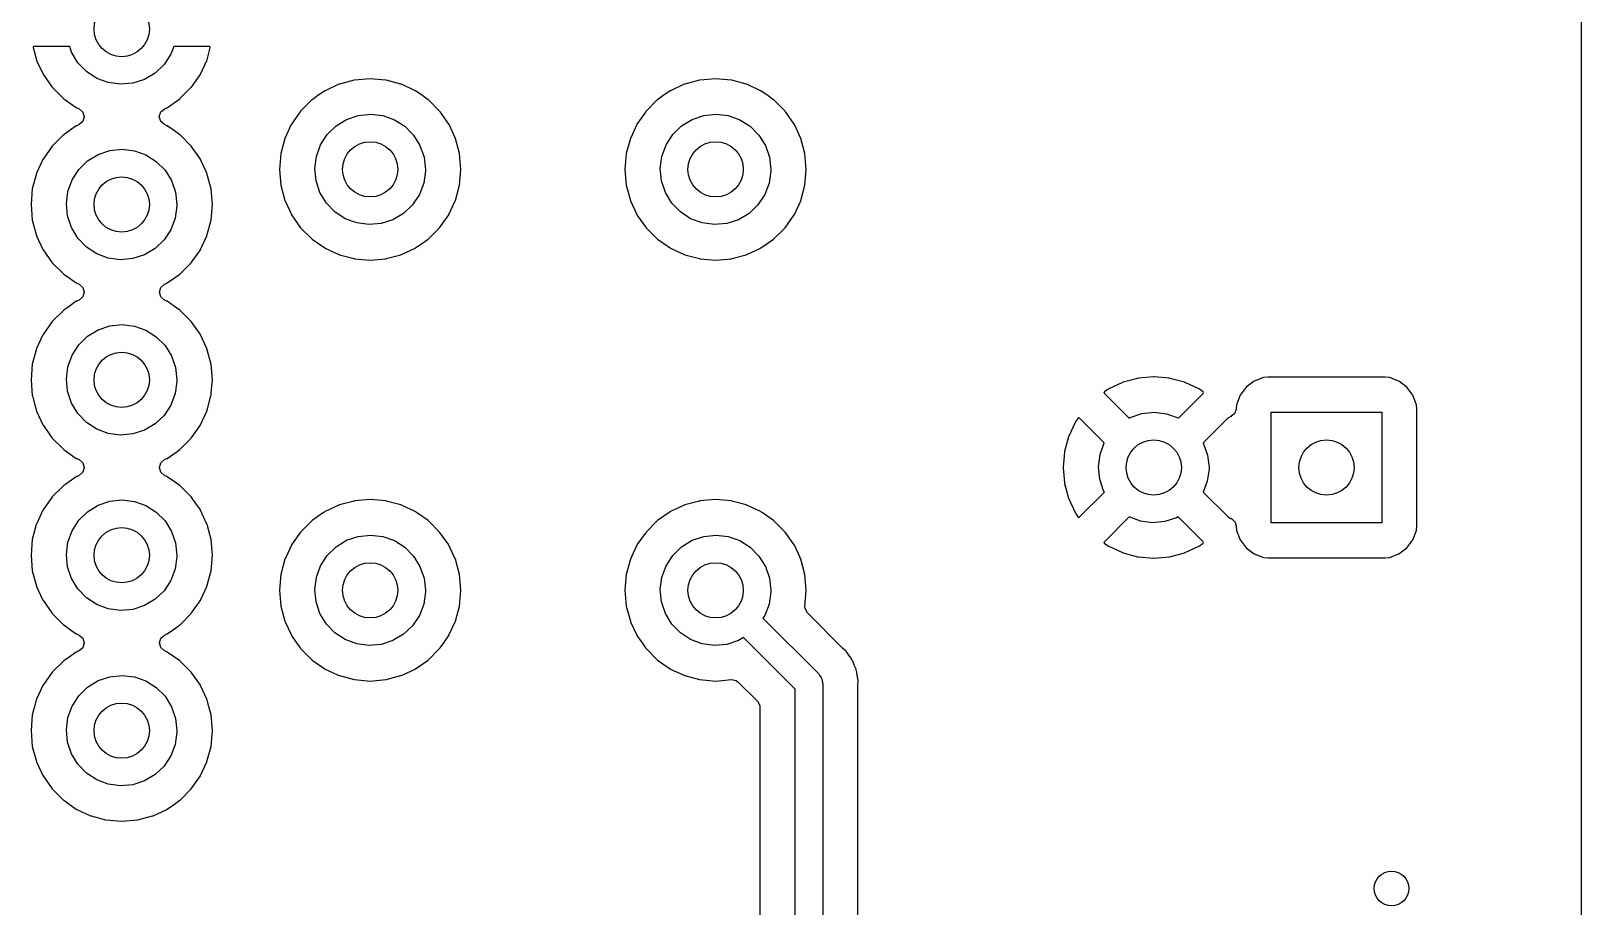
# Model space of a CAD drawing. Extents: x 83 to 134, y -229 to -45.
# Drawn here: x 111.68 to 134.11, y -102.11 to -89.44 of the extents above; entities that cross this region are included whole.
import ezdxf

# ---------------------------------------------------------------- set-up
doc = ezdxf.new("R2010")
doc.units = 0
doc.layers.add('BLACK', color=7, linetype='CONTINUOUS')

msp = doc.modelspace()

# ---------------------------------------------------------------- linework, layer by layer
at = {"layer": 'BLACK', "linetype": 'CONTINUOUS'}
for p, q in [((134.112, -45.0845), (134.112, -229.236)), ((111.709, -89.666), (111.707, -89.6745)), ((111.707, -89.6745), (111.755, -89.8518)), ((111.722, -89.662), (111.709, -89.666)), ((112.237, -89.662), (111.722, -89.662)), ((112.264, -89.7436), (112.237, -89.662)), ((113.744, -89.662), (113.702, -89.7737)), ((114.263, -89.662), (113.744, -89.662)), ((114.225, -89.8518), (114.271, -89.6795)), ((114.271, -89.6654), (114.263, -89.662)), ((114.271, -89.6795), (114.271, -89.6654)), ((111.755, -89.8518), (111.759, -89.8621)), ((111.759, -89.8621), (111.851, -90.0595)), ((112.356, -89.8961), (112.264, -89.7436)), ((112.48, -90.0244), (112.356, -89.8961)), ((113.603, -89.9222), (113.474, -90.0452)), ((113.702, -89.7737), (113.603, -89.9222)), ((114.129, -90.0595), (114.221, -89.8621)), ((114.221, -89.8621), (114.225, -89.8518)), ((111.851, -90.0595), (111.856, -90.069)), ((111.856, -90.069), (111.981, -90.2475)), ((112.629, -90.1221), (112.48, -90.0244)), ((112.796, -90.1842), (112.629, -90.1221)), ((112.973, -90.2078), (112.796, -90.1842)), ((113.32, -90.1365), (113.151, -90.1917)), ((113.474, -90.0452), (113.32, -90.1365)), ((113.999, -90.2475), (114.124, -90.069)), ((114.124, -90.069), (114.129, -90.0595)), ((116.353, -90.1479), (116.142, -90.2043)), ((116.358, -90.1465), (116.353, -90.1479)), ((116.353, -90.1479), (116.353, -90.1479)), ((116.586, -90.1265), (116.358, -90.1465)), ((116.814, -90.1465), (116.586, -90.1265)), ((116.819, -90.1479), (116.814, -90.1465)), ((117.03, -90.2043), (116.819, -90.1479)), ((116.819, -90.1479), (116.819, -90.1479)), ((121.353, -90.1479), (121.142, -90.2043)), ((121.358, -90.1465), (121.353, -90.1479)), ((121.353, -90.1479), (121.353, -90.1479)), ((121.586, -90.1265), (121.358, -90.1465)), ((121.814, -90.1465), (121.586, -90.1265)), ((121.819, -90.1479), (121.814, -90.1465)), ((122.03, -90.2043), (121.819, -90.1479)), ((121.819, -90.1479), (121.819, -90.1479)), ((111.981, -90.2475), (111.988, -90.2559)), ((111.988, -90.2559), (112.142, -90.4099)), ((112.142, -90.4099), (112.151, -90.417)), ((113.151, -90.1917), (112.973, -90.2078)), ((113.829, -90.417), (113.838, -90.4099)), ((113.838, -90.4099), (113.992, -90.2559)), ((113.992, -90.2559), (113.999, -90.2475)), ((115.824, -90.3759), (115.746, -90.4306)), ((115.929, -90.3025), (115.824, -90.3759)), ((115.934, -90.3002), (115.929, -90.3025)), ((116.132, -90.208), (115.934, -90.3002)), ((115.934, -90.3002), (115.934, -90.3002)), ((116.137, -90.2057), (116.132, -90.208)), ((116.132, -90.208), (116.132, -90.208)), ((116.142, -90.2043), (116.137, -90.2057)), ((116.142, -90.2043), (116.142, -90.2043)), ((117.035, -90.2057), (117.03, -90.2043)), ((117.03, -90.2043), (117.03, -90.2043)), ((117.04, -90.208), (117.035, -90.2057)), ((117.238, -90.3002), (117.04, -90.208)), ((117.04, -90.208), (117.04, -90.208)), ((117.243, -90.3025), (117.238, -90.3002)), ((117.238, -90.3002), (117.238, -90.3002)), ((117.348, -90.3759), (117.243, -90.3025)), ((117.426, -90.4306), (117.348, -90.3759)), ((120.824, -90.3759), (120.746, -90.4306)), ((120.929, -90.3025), (120.824, -90.3759)), ((120.934, -90.3002), (120.929, -90.3025)), ((121.132, -90.208), (120.934, -90.3002)), ((120.934, -90.3002), (120.934, -90.3002)), ((121.137, -90.2057), (121.132, -90.208)), ((121.132, -90.208), (121.132, -90.208)), ((121.142, -90.2043), (121.137, -90.2057)), ((121.142, -90.2043), (121.142, -90.2043)), ((122.035, -90.2057), (122.03, -90.2043)), ((122.03, -90.2043), (122.03, -90.2043)), ((122.04, -90.208), (122.035, -90.2057)), ((122.238, -90.3002), (122.04, -90.208)), ((122.04, -90.208), (122.04, -90.208)), ((122.243, -90.3025), (122.238, -90.3002)), ((122.238, -90.3002), (122.238, -90.3002)), ((122.348, -90.3759), (122.243, -90.3025)), ((122.426, -90.4306), (122.348, -90.3759)), ((112.151, -90.417), (112.329, -90.5419)), ((112.329, -90.5419), (112.338, -90.5474)), ((112.338, -90.5474), (112.373, -90.5635)), ((112.373, -90.5635), (112.426, -90.6104)), ((112.426, -90.6104), (112.446, -90.6787)), ((113.534, -90.6767), (113.555, -90.6088)), ((113.555, -90.6088), (113.607, -90.5635)), ((113.607, -90.5635), (113.642, -90.5474)), ((113.642, -90.5474), (113.651, -90.5419)), ((113.651, -90.5419), (113.829, -90.417)), ((115.569, -90.6107), (115.448, -90.7833)), ((115.577, -90.6002), (115.569, -90.6107)), ((115.58, -90.5957), (115.577, -90.6002)), ((115.577, -90.6002), (115.577, -90.6002)), ((115.742, -90.4338), (115.58, -90.5957)), ((115.746, -90.4306), (115.742, -90.4338)), ((115.746, -90.4306), (115.746, -90.4306)), ((117.43, -90.4338), (117.426, -90.4306)), ((117.426, -90.4306), (117.426, -90.4306)), ((117.592, -90.5957), (117.43, -90.4338)), ((117.595, -90.6002), (117.592, -90.5957)), ((117.603, -90.6107), (117.595, -90.6002)), ((117.595, -90.6002), (117.595, -90.6002)), ((117.724, -90.7833), (117.603, -90.6107)), ((120.569, -90.6107), (120.448, -90.7833)), ((120.577, -90.6002), (120.569, -90.6107)), ((120.58, -90.5957), (120.577, -90.6002)), ((120.577, -90.6002), (120.577, -90.6002)), ((120.742, -90.4338), (120.58, -90.5957)), ((120.746, -90.4306), (120.742, -90.4338)), ((120.746, -90.4306), (120.746, -90.4306)), ((122.43, -90.4338), (122.426, -90.4306)), ((122.426, -90.4306), (122.426, -90.4306)), ((122.592, -90.5957), (122.43, -90.4338)), ((122.595, -90.6002), (122.592, -90.5957)), ((122.603, -90.6107), (122.595, -90.6002)), ((122.595, -90.6002), (122.595, -90.6002)), ((122.724, -90.7833), (122.603, -90.6107)), ((112.333, -90.8105), (112.228, -90.8839)), ((112.338, -90.8082), (112.333, -90.8105)), ((112.373, -90.7919), (112.338, -90.8082)), ((112.338, -90.8082), (112.338, -90.8082)), ((112.425, -90.7467), (112.373, -90.7919)), ((112.446, -90.6787), (112.425, -90.7467)), ((113.554, -90.745), (113.534, -90.6767)), ((113.607, -90.7919), (113.554, -90.745)), ((113.642, -90.8082), (113.607, -90.7919)), ((113.647, -90.8105), (113.642, -90.8082)), ((113.642, -90.8082), (113.642, -90.8082)), ((113.752, -90.8839), (113.647, -90.8105)), ((115.444, -90.7919), (115.352, -90.9908)), ((115.446, -90.7882), (115.444, -90.7919)), ((115.448, -90.7833), (115.446, -90.7882)), ((115.446, -90.7882), (115.446, -90.7882)), ((115.966, -90.9344), (116.093, -90.8096)), ((116.093, -90.8096), (116.245, -90.7161)), ((116.245, -90.7161), (116.414, -90.6587)), ((116.414, -90.6587), (116.592, -90.64)), ((116.592, -90.64), (116.769, -90.6611)), ((116.769, -90.6611), (116.937, -90.721)), ((116.937, -90.721), (117.087, -90.8165)), ((117.087, -90.8165), (117.213, -90.9431)), ((117.726, -90.7882), (117.724, -90.7833)), ((117.728, -90.7919), (117.726, -90.7882)), ((117.726, -90.7882), (117.726, -90.7882)), ((117.82, -90.9908), (117.728, -90.7919)), ((120.444, -90.7919), (120.352, -90.9908)), ((120.446, -90.7882), (120.444, -90.7919)), ((120.448, -90.7833), (120.446, -90.7882)), ((120.446, -90.7882), (120.446, -90.7882)), ((120.966, -90.9344), (121.093, -90.8096)), ((121.093, -90.8096), (121.245, -90.7161)), ((121.245, -90.7161), (121.414, -90.6587)), ((121.414, -90.6587), (121.592, -90.64)), ((121.592, -90.64), (121.769, -90.6611)), ((121.769, -90.6611), (121.937, -90.721)), ((121.937, -90.721), (122.087, -90.8165)), ((122.087, -90.8165), (122.213, -90.9431)), ((122.726, -90.7882), (122.724, -90.7833)), ((122.728, -90.7919), (122.726, -90.7882)), ((122.726, -90.7882), (122.726, -90.7882)), ((122.82, -90.9908), (122.728, -90.7919)), ((112.146, -90.9418), (111.984, -91.1037)), ((112.15, -90.9386), (112.146, -90.9418)), ((112.228, -90.8839), (112.15, -90.9386)), ((112.15, -90.9386), (112.15, -90.9386)), ((113.83, -90.9386), (113.752, -90.8839)), ((113.834, -90.9418), (113.83, -90.9386)), ((113.83, -90.9386), (113.83, -90.9386)), ((113.996, -91.1037), (113.834, -90.9418)), ((115.352, -90.9908), (115.292, -91.2119)), ((115.808, -91.2519), (115.869, -91.0843)), ((115.869, -91.0843), (115.966, -90.9344)), ((117.213, -90.9431), (117.307, -91.0943)), ((117.88, -91.2119), (117.82, -90.9908)), ((120.352, -90.9908), (120.292, -91.2119)), ((120.808, -91.2519), (120.869, -91.0843)), ((120.869, -91.0843), (120.966, -90.9344)), ((122.213, -90.9431), (122.307, -91.0943)), ((122.88, -91.2119), (122.82, -90.9908)), ((111.85, -91.2962), (111.758, -91.4938)), ((111.852, -91.2913), (111.85, -91.2962)), ((111.85, -91.2962), (111.85, -91.2962)), ((111.984, -91.1037), (111.852, -91.2913)), ((112.497, -91.3176), (112.649, -91.2241)), ((112.649, -91.2241), (112.818, -91.1667)), ((112.818, -91.1667), (112.996, -91.148)), ((112.996, -91.148), (113.173, -91.1691)), ((113.173, -91.1691), (113.341, -91.229)), ((113.341, -91.229), (113.491, -91.3245)), ((114.128, -91.2913), (113.996, -91.1037)), ((114.13, -91.2962), (114.128, -91.2913)), ((114.197, -91.44), (114.13, -91.2962)), ((114.13, -91.2962), (114.13, -91.2962)), ((115.292, -91.2119), (115.273, -91.44)), ((115.786, -91.4288), (115.808, -91.2519)), ((117.307, -91.0943), (117.366, -91.2628)), ((117.366, -91.2628), (117.386, -91.44)), ((117.899, -91.44), (117.88, -91.2119)), ((120.292, -91.2119), (120.273, -91.44)), ((120.786, -91.4288), (120.808, -91.2519)), ((122.307, -91.0943), (122.366, -91.2628)), ((122.366, -91.2628), (122.386, -91.44)), ((122.899, -91.44), (122.88, -91.2119)), ((111.756, -91.4988), (111.696, -91.7199)), ((111.758, -91.4938), (111.756, -91.4988)), ((112.273, -91.5923), (112.37, -91.4424)), ((112.37, -91.4424), (112.497, -91.3176)), ((113.491, -91.3245), (113.617, -91.4511)), ((113.617, -91.4511), (113.711, -91.6023)), ((114.222, -91.4938), (114.197, -91.44)), ((114.224, -91.4988), (114.222, -91.4938)), ((114.284, -91.7199), (114.224, -91.4988)), ((115.273, -91.44), (115.292, -91.6681)), ((115.803, -91.6063), (115.786, -91.4288)), ((117.386, -91.4623), (117.361, -91.639)), ((117.386, -91.44), (117.386, -91.4623)), ((117.88, -91.6681), (117.899, -91.44)), ((120.273, -91.44), (120.292, -91.6681)), ((120.803, -91.6063), (120.786, -91.4288)), ((122.386, -91.4623), (122.361, -91.639)), ((122.386, -91.44), (122.386, -91.4623)), ((122.88, -91.6681), (122.899, -91.44)), ((111.696, -91.7199), (111.677, -91.948)), ((112.212, -91.7599), (112.273, -91.5923)), ((113.711, -91.6023), (113.77, -91.7708)), ((114.303, -91.948), (114.284, -91.7199)), ((115.292, -91.6681), (115.352, -91.8892)), ((115.86, -91.7756), (115.803, -91.6063)), ((117.361, -91.639), (117.298, -91.8057)), ((117.82, -91.8892), (117.88, -91.6681)), ((120.292, -91.6681), (120.352, -91.8892)), ((120.86, -91.7756), (120.803, -91.6063)), ((122.361, -91.639), (122.298, -91.8057)), ((122.82, -91.8892), (122.88, -91.6681)), ((111.677, -91.948), (111.696, -92.1761)), ((112.19, -91.9368), (112.212, -91.7599)), ((112.207, -92.1143), (112.19, -91.9368)), ((113.79, -91.9703), (113.765, -92.147)), ((113.77, -91.7708), (113.79, -91.948)), ((113.79, -91.948), (113.79, -91.9703)), ((114.284, -92.1761), (114.303, -91.948)), ((115.352, -91.8892), (115.354, -91.8942)), ((115.354, -91.8942), (115.354, -91.8942)), ((115.354, -91.8942), (115.446, -92.0918)), ((115.952, -91.9281), (115.86, -91.7756)), ((116.076, -92.0564), (115.952, -91.9281)), ((117.199, -91.9542), (117.07, -92.0772)), ((117.298, -91.8057), (117.199, -91.9542)), ((117.726, -92.0918), (117.818, -91.8942)), ((117.818, -91.8942), (117.82, -91.8892)), ((117.818, -91.8942), (117.818, -91.8942)), ((120.352, -91.8892), (120.354, -91.8942)), ((120.354, -91.8942), (120.354, -91.8942)), ((120.354, -91.8942), (120.446, -92.0918)), ((120.952, -91.9281), (120.86, -91.7756)), ((121.076, -92.0564), (120.952, -91.9281)), ((122.199, -91.9542), (122.07, -92.0772)), ((122.298, -91.8057), (122.199, -91.9542)), ((122.726, -92.0918), (122.818, -91.8942)), ((122.818, -91.8942), (122.82, -91.8892)), ((122.818, -91.8942), (122.818, -91.8942)), ((111.696, -92.1761), (111.756, -92.3972)), ((112.264, -92.2836), (112.207, -92.1143)), ((113.765, -92.147), (113.702, -92.3137)), ((114.224, -92.3972), (114.284, -92.1761)), ((115.446, -92.0918), (115.446, -92.0918)), ((115.446, -92.0918), (115.448, -92.0967)), ((115.448, -92.0967), (115.58, -92.2843)), ((116.225, -92.1541), (116.076, -92.0564)), ((116.392, -92.2162), (116.225, -92.1541)), ((116.916, -92.1685), (116.747, -92.2237)), ((117.07, -92.0772), (116.916, -92.1685)), ((117.592, -92.2843), (117.724, -92.0967)), ((117.724, -92.0967), (117.726, -92.0918)), ((117.726, -92.0918), (117.726, -92.0918)), ((120.446, -92.0918), (120.446, -92.0918)), ((120.446, -92.0918), (120.448, -92.0967)), ((120.448, -92.0967), (120.58, -92.2843)), ((121.225, -92.1541), (121.076, -92.0564)), ((121.392, -92.2162), (121.225, -92.1541)), ((121.916, -92.1685), (121.747, -92.2237)), ((122.07, -92.0772), (121.916, -92.1685)), ((122.592, -92.2843), (122.724, -92.0967)), ((122.724, -92.0967), (122.726, -92.0918)), ((122.726, -92.0918), (122.726, -92.0918)), ((111.756, -92.3972), (111.758, -92.4022)), ((111.758, -92.4022), (111.758, -92.4022)), ((111.758, -92.4022), (111.85, -92.5998)), ((112.356, -92.4361), (112.264, -92.2836)), ((113.702, -92.3137), (113.603, -92.4622)), ((114.13, -92.5998), (114.222, -92.4022)), ((114.222, -92.4022), (114.224, -92.3972)), ((114.222, -92.4022), (114.222, -92.4022)), ((115.58, -92.2843), (115.742, -92.4462)), ((116.569, -92.2398), (116.392, -92.2162)), ((116.747, -92.2237), (116.569, -92.2398)), ((117.43, -92.4462), (117.592, -92.2843)), ((120.58, -92.2843), (120.742, -92.4462)), ((121.569, -92.2398), (121.392, -92.2162)), ((121.747, -92.2237), (121.569, -92.2398)), ((122.43, -92.4462), (122.592, -92.2843)), ((111.85, -92.5998), (111.85, -92.5998)), ((111.85, -92.5998), (111.852, -92.6047)), ((111.852, -92.6047), (111.984, -92.7923)), ((112.48, -92.5644), (112.356, -92.4361)), ((112.629, -92.6621), (112.48, -92.5644)), ((113.474, -92.5852), (113.32, -92.6765)), ((113.603, -92.4622), (113.474, -92.5852)), ((113.996, -92.7923), (114.128, -92.6047)), ((114.128, -92.6047), (114.13, -92.5998)), ((114.13, -92.5998), (114.13, -92.5998)), ((115.742, -92.4462), (115.746, -92.4494)), ((115.746, -92.4494), (115.746, -92.4494)), ((115.746, -92.4494), (115.824, -92.5041)), ((115.824, -92.5041), (115.929, -92.5775)), ((115.929, -92.5775), (115.934, -92.5798)), ((115.934, -92.5798), (115.934, -92.5798)), ((115.934, -92.5798), (116.132, -92.672)), ((117.04, -92.672), (117.238, -92.5798)), ((117.238, -92.5798), (117.243, -92.5775)), ((117.238, -92.5798), (117.238, -92.5798)), ((117.243, -92.5775), (117.348, -92.5041)), ((117.348, -92.5041), (117.426, -92.4494)), ((117.426, -92.4494), (117.43, -92.4462)), ((117.426, -92.4494), (117.426, -92.4494)), ((120.742, -92.4462), (120.746, -92.4494)), ((120.746, -92.4494), (120.746, -92.4494)), ((120.746, -92.4494), (120.824, -92.5041)), ((120.824, -92.5041), (120.929, -92.5775)), ((120.929, -92.5775), (120.934, -92.5798)), ((120.934, -92.5798), (120.934, -92.5798)), ((120.934, -92.5798), (121.132, -92.672)), ((122.04, -92.672), (122.238, -92.5798)), ((122.238, -92.5798), (122.243, -92.5775)), ((122.238, -92.5798), (122.238, -92.5798)), ((122.243, -92.5775), (122.348, -92.5041)), ((122.348, -92.5041), (122.426, -92.4494)), ((122.426, -92.4494), (122.43, -92.4462)), ((122.426, -92.4494), (122.426, -92.4494)), ((111.984, -92.7923), (112.146, -92.9542)), ((112.796, -92.7242), (112.629, -92.6621)), ((112.973, -92.7478), (112.796, -92.7242)), ((113.151, -92.7317), (112.973, -92.7478)), ((113.32, -92.6765), (113.151, -92.7317)), ((113.834, -92.9542), (113.996, -92.7923)), ((116.132, -92.672), (116.137, -92.6743)), ((116.137, -92.6743), (116.142, -92.6757)), ((116.142, -92.6757), (116.142, -92.6757)), ((116.142, -92.6757), (116.353, -92.7321)), ((116.353, -92.7321), (116.353, -92.7321)), ((116.353, -92.7321), (116.358, -92.7335)), ((116.358, -92.7335), (116.586, -92.7535)), ((116.586, -92.7535), (116.814, -92.7335)), ((116.814, -92.7335), (116.819, -92.7321)), ((116.819, -92.7321), (117.03, -92.6757)), ((116.819, -92.7321), (116.819, -92.7321)), ((117.03, -92.6757), (117.035, -92.6743)), ((117.03, -92.6757), (117.03, -92.6757)), ((117.035, -92.6743), (117.04, -92.672)), ((121.132, -92.672), (121.137, -92.6743)), ((121.137, -92.6743), (121.142, -92.6757)), ((121.142, -92.6757), (121.142, -92.6757)), ((121.142, -92.6757), (121.353, -92.7321)), ((121.353, -92.7321), (121.353, -92.7321)), ((121.353, -92.7321), (121.358, -92.7335)), ((121.358, -92.7335), (121.586, -92.7535)), ((121.586, -92.7535), (121.814, -92.7335)), ((121.814, -92.7335), (121.819, -92.7321)), ((121.819, -92.7321), (122.03, -92.6757)), ((121.819, -92.7321), (121.819, -92.7321)), ((122.03, -92.6757), (122.035, -92.6743)), ((122.03, -92.6757), (122.03, -92.6757)), ((122.035, -92.6743), (122.04, -92.672)), ((112.146, -92.9542), (112.15, -92.9574)), ((112.15, -92.9574), (112.15, -92.9574)), ((112.15, -92.9574), (112.228, -93.0121)), ((112.228, -93.0121), (112.333, -93.0855)), ((112.333, -93.0855), (112.338, -93.0878)), ((112.338, -93.0878), (112.338, -93.0878)), ((112.338, -93.0878), (112.372, -93.1038)), ((112.372, -93.1038), (112.426, -93.1507)), ((113.555, -93.149), (113.608, -93.1038)), ((113.608, -93.1038), (113.642, -93.0878)), ((113.642, -93.0878), (113.647, -93.0855)), ((113.642, -93.0878), (113.642, -93.0878)), ((113.647, -93.0855), (113.752, -93.0121)), ((113.752, -93.0121), (113.83, -92.9574)), ((113.83, -92.9574), (113.834, -92.9542)), ((113.83, -92.9574), (113.83, -92.9574)), ((112.425, -93.287), (112.372, -93.3322)), ((112.445, -93.219), (112.425, -93.287)), ((112.426, -93.1507), (112.445, -93.219)), ((113.535, -93.217), (113.555, -93.149)), ((113.554, -93.2853), (113.535, -93.217)), ((113.608, -93.3322), (113.554, -93.2853)), ((112.146, -93.4818), (111.984, -93.6437)), ((112.15, -93.4786), (112.146, -93.4818)), ((112.228, -93.4239), (112.15, -93.4786)), ((112.15, -93.4786), (112.15, -93.4786)), ((112.333, -93.3505), (112.228, -93.4239)), ((112.338, -93.3482), (112.333, -93.3505)), ((112.372, -93.3322), (112.338, -93.3482)), ((112.338, -93.3482), (112.338, -93.3482)), ((113.642, -93.3482), (113.608, -93.3322)), ((113.647, -93.3505), (113.642, -93.3482)), ((113.642, -93.3482), (113.642, -93.3482)), ((113.752, -93.4239), (113.647, -93.3505)), ((113.83, -93.4786), (113.752, -93.4239)), ((113.834, -93.4818), (113.83, -93.4786)), ((113.83, -93.4786), (113.83, -93.4786)), ((113.996, -93.6437), (113.834, -93.4818)), ((111.984, -93.6437), (111.852, -93.8313)), ((112.497, -93.8576), (112.649, -93.7641)), ((112.649, -93.7641), (112.818, -93.7067)), ((112.818, -93.7067), (112.996, -93.688)), ((112.996, -93.688), (113.173, -93.7091)), ((113.173, -93.7091), (113.341, -93.769)), ((113.341, -93.769), (113.491, -93.8645)), ((114.128, -93.8313), (113.996, -93.6437)), ((111.85, -93.8362), (111.758, -94.0338)), ((111.852, -93.8313), (111.85, -93.8362)), ((111.85, -93.8362), (111.85, -93.8362)), ((112.273, -94.1323), (112.37, -93.9824)), ((112.37, -93.9824), (112.497, -93.8576)), ((113.491, -93.8645), (113.617, -93.9911)), ((113.617, -93.9911), (113.711, -94.1423)), ((114.13, -93.8362), (114.128, -93.8313)), ((114.222, -94.0338), (114.13, -93.8362)), ((114.13, -93.8362), (114.13, -93.8362)), ((111.756, -94.0388), (111.696, -94.2599)), ((111.758, -94.0338), (111.756, -94.0388)), ((112.212, -94.2999), (112.273, -94.1323)), ((113.711, -94.1423), (113.77, -94.3108)), ((114.224, -94.0388), (114.222, -94.0338)), ((114.284, -94.2599), (114.224, -94.0388)), ((111.696, -94.2599), (111.677, -94.488)), ((112.19, -94.4768), (112.212, -94.2999)), ((113.77, -94.3108), (113.79, -94.488)), ((114.303, -94.488), (114.284, -94.2599)), ((127.923, -94.4455), (127.706, -94.4645)), ((127.934, -94.4455), (127.923, -94.4455)), ((128.151, -94.4645), (127.934, -94.4455)), ((129.58, -94.4495), (129.518, -94.4563)), ((131.277, -94.4495), (129.58, -94.4495)), ((131.339, -94.4563), (131.277, -94.4495)), ((111.677, -94.488), (111.696, -94.7161)), ((112.207, -94.6543), (112.19, -94.4768)), ((112.264, -94.8236), (112.207, -94.6543)), ((113.79, -94.5103), (113.765, -94.687)), ((113.79, -94.488), (113.79, -94.5103)), ((114.284, -94.7161), (114.287, -94.671)), ((114.287, -94.671), (114.303, -94.488)), ((127.215, -94.6605), (127.207, -94.671)), ((127.207, -94.671), (127.214, -94.6844)), ((127.267, -94.6241), (127.215, -94.6605)), ((127.277, -94.6186), (127.267, -94.6241)), ((127.474, -94.5265), (127.277, -94.6186)), ((127.485, -94.5228), (127.474, -94.5265)), ((127.695, -94.4664), (127.485, -94.5228)), ((127.706, -94.4645), (127.695, -94.4664)), ((128.162, -94.4664), (128.151, -94.4645)), ((128.372, -94.5228), (128.162, -94.4664)), ((128.382, -94.5265), (128.372, -94.5228)), ((128.58, -94.6186), (128.382, -94.5265)), ((128.589, -94.6241), (128.58, -94.6186)), ((128.641, -94.6599), (128.589, -94.6241)), ((128.65, -94.6719), (128.641, -94.6599)), ((128.643, -94.6837), (128.65, -94.6719)), ((129.265, -94.5947), (129.178, -94.7113)), ((129.382, -94.5074), (129.265, -94.5947)), ((129.518, -94.4563), (129.382, -94.5074)), ((131.475, -94.5074), (131.339, -94.4563)), ((131.592, -94.5947), (131.475, -94.5074)), ((131.679, -94.7113), (131.592, -94.5947)), ((111.696, -94.7161), (111.698, -94.7214)), ((111.698, -94.7214), (111.698, -94.7214)), ((111.698, -94.7214), (111.747, -94.9065)), ((112.356, -94.9761), (112.264, -94.8236)), ((113.702, -94.8537), (113.603, -95.0022)), ((113.765, -94.687), (113.702, -94.8537)), ((114.233, -94.9065), (114.282, -94.7214)), ((114.282, -94.7214), (114.284, -94.7161)), ((114.282, -94.7214), (114.282, -94.7214)), ((127.214, -94.6844), (127.573, -95.0433)), ((128.285, -95.0425), (128.643, -94.6837)), ((129.127, -94.8477), (129.12, -94.9099)), ((129.178, -94.7113), (129.127, -94.8477)), ((131.73, -94.8477), (131.679, -94.7113)), ((131.737, -94.9099), (131.73, -94.8477)), ((111.747, -94.9065), (111.756, -94.9372)), ((111.756, -94.9372), (111.758, -94.9422)), ((111.758, -94.9422), (111.758, -94.9422)), ((111.758, -94.9422), (111.85, -95.1398)), ((112.48, -95.1044), (112.356, -94.9761)), ((112.629, -95.2021), (112.48, -95.1044)), ((113.603, -95.0022), (113.474, -95.1252)), ((114.13, -95.1398), (114.222, -94.9422)), ((114.222, -94.9422), (114.224, -94.9372)), ((114.222, -94.9422), (114.222, -94.9422)), ((114.224, -94.9372), (114.233, -94.9065)), ((126.789, -95.1065), (126.697, -95.3039)), ((126.794, -95.097), (126.789, -95.1065)), ((126.83, -95.0458), (126.794, -95.097)), ((126.842, -95.0365), (126.83, -95.0458)), ((126.854, -95.0429), (126.842, -95.0365)), ((127.212, -95.4013), (126.854, -95.0429)), ((127.573, -95.0433), (127.588, -95.0341)), ((127.588, -95.0341), (127.757, -94.9767)), ((127.757, -94.9767), (127.934, -94.958)), ((127.934, -94.958), (128.111, -94.9791)), ((128.111, -94.9791), (128.279, -95.039)), ((128.279, -95.039), (128.285, -95.0425)), ((129.002, -95.0436), (128.643, -95.4021)), ((129.04, -95.0237), (129.002, -95.0436)), ((129.051, -95.0177), (129.04, -95.0234)), ((129.04, -95.0234), (129.04, -95.0236)), ((129.04, -95.0236), (129.04, -95.0237)), ((129.096, -94.9801), (129.05, -95.0158)), ((129.05, -95.0158), (129.051, -95.0177)), ((129.12, -94.9132), (129.096, -94.9801)), ((129.12, -94.9099), (129.12, -94.9132)), ((129.628, -96.558), (129.628, -94.958)), ((129.628, -94.958), (131.228, -94.958)), ((131.228, -94.958), (131.228, -96.558)), ((131.737, -96.6061), (131.737, -94.9099)), ((111.85, -95.1398), (111.85, -95.1398)), ((111.85, -95.1398), (111.852, -95.1447)), ((111.852, -95.1447), (111.856, -95.1493)), ((111.856, -95.1493), (111.971, -95.3142)), ((111.971, -95.3142), (111.984, -95.3323)), ((111.984, -95.3323), (112.146, -95.4942)), ((112.796, -95.2642), (112.629, -95.2021)), ((112.973, -95.2878), (112.796, -95.2642)), ((113.151, -95.2717), (112.973, -95.2878)), ((113.32, -95.2165), (113.151, -95.2717)), ((113.474, -95.1252), (113.32, -95.2165)), ((113.834, -95.4942), (113.996, -95.3323)), ((113.996, -95.3323), (114.009, -95.3142)), ((114.009, -95.3142), (114.124, -95.1493)), ((114.124, -95.1493), (114.128, -95.1447)), ((114.128, -95.1447), (114.13, -95.1398)), ((114.13, -95.1398), (114.13, -95.1398)), ((126.693, -95.3142), (126.637, -95.5247)), ((126.697, -95.3039), (126.693, -95.3142)), ((112.146, -95.4942), (112.15, -95.4974)), ((112.15, -95.4974), (112.15, -95.4974)), ((112.15, -95.4974), (112.189, -95.5247)), ((112.189, -95.5247), (112.333, -95.6255)), ((113.647, -95.6255), (113.791, -95.5247)), ((113.791, -95.5247), (113.83, -95.4974)), ((113.83, -95.4974), (113.834, -95.4942)), ((113.83, -95.4974), (113.83, -95.4974)), ((126.635, -95.5355), (126.616, -95.7525)), ((126.637, -95.5247), (126.635, -95.5355)), ((127.128, -95.7468), (127.151, -95.5699)), ((127.151, -95.5699), (127.212, -95.4023)), ((127.212, -95.4023), (127.212, -95.4013)), ((128.643, -95.4021), (128.65, -95.4123)), ((128.65, -95.4123), (128.708, -95.5808)), ((112.333, -95.6255), (112.338, -95.6278)), ((112.338, -95.6278), (112.338, -95.6278)), ((112.338, -95.6278), (112.372, -95.6438)), ((112.372, -95.6438), (112.426, -95.6907)), ((112.445, -95.759), (112.425, -95.827)), ((112.426, -95.6907), (112.445, -95.759)), ((113.535, -95.757), (113.555, -95.689)), ((113.537, -95.7635), (113.535, -95.757)), ((113.554, -95.8253), (113.537, -95.7635)), ((113.555, -95.689), (113.608, -95.6438)), ((113.608, -95.6438), (113.642, -95.6278)), ((113.642, -95.6278), (113.647, -95.6255)), ((113.642, -95.6278), (113.642, -95.6278)), ((126.616, -95.7525), (126.616, -95.7635)), ((126.616, -95.7635), (126.635, -95.9805)), ((127.146, -95.9243), (127.128, -95.7468)), ((128.728, -95.7803), (128.703, -95.957)), ((128.708, -95.5808), (128.728, -95.758)), ((128.728, -95.758), (128.728, -95.7803)), ((112.15, -96.0186), (112.146, -96.0218)), ((112.228, -95.9639), (112.15, -96.0186)), ((112.15, -96.0186), (112.15, -96.0186)), ((112.333, -95.8905), (112.228, -95.9639)), ((112.338, -95.8882), (112.333, -95.8905)), ((112.372, -95.8722), (112.338, -95.8882)), ((112.338, -95.8882), (112.338, -95.8882)), ((112.425, -95.827), (112.372, -95.8722)), ((113.608, -95.8722), (113.554, -95.8253)), ((113.642, -95.8882), (113.608, -95.8722)), ((113.647, -95.8905), (113.642, -95.8882)), ((113.642, -95.8882), (113.642, -95.8882)), ((113.752, -95.9639), (113.647, -95.8905)), ((113.83, -96.0186), (113.752, -95.9639)), ((113.834, -96.0218), (113.83, -96.0186)), ((113.83, -96.0186), (113.83, -96.0186)), ((126.635, -95.9805), (126.637, -95.9913)), ((126.637, -95.9913), (126.693, -96.2018)), ((127.202, -96.0936), (127.146, -95.9243)), ((128.703, -95.957), (128.644, -96.114)), ((111.964, -96.2121), (111.852, -96.3713)), ((111.981, -96.1882), (111.964, -96.2121)), ((111.984, -96.1837), (111.981, -96.1882)), ((111.981, -96.1882), (111.981, -96.1882)), ((112.146, -96.0218), (111.984, -96.1837)), ((112.818, -96.2467), (112.996, -96.228)), ((112.996, -96.228), (113.173, -96.2491)), ((113.996, -96.1837), (113.834, -96.0218)), ((113.999, -96.1882), (113.996, -96.1837)), ((114.016, -96.2121), (113.999, -96.1882)), ((113.999, -96.1882), (113.999, -96.1882)), ((114.128, -96.3713), (114.016, -96.2121)), ((116.353, -96.2439), (116.142, -96.3003)), ((116.358, -96.2425), (116.353, -96.2439)), ((116.353, -96.2439), (116.353, -96.2439)), ((116.586, -96.2225), (116.358, -96.2425)), ((116.814, -96.2425), (116.586, -96.2225)), ((116.819, -96.2439), (116.814, -96.2425)), ((117.03, -96.3003), (116.819, -96.2439)), ((116.819, -96.2439), (116.819, -96.2439)), ((121.353, -96.2439), (121.142, -96.3003)), ((121.358, -96.2425), (121.353, -96.2439)), ((121.353, -96.2439), (121.353, -96.2439)), ((121.586, -96.2225), (121.358, -96.2425)), ((121.814, -96.2425), (121.586, -96.2225)), ((121.819, -96.2439), (121.814, -96.2425)), ((122.03, -96.3003), (121.819, -96.2439)), ((121.819, -96.2439), (121.819, -96.2439)), ((126.693, -96.2018), (126.697, -96.2121)), ((126.697, -96.2121), (126.789, -96.4095)), ((126.855, -96.4724), (127.214, -96.1131)), ((127.214, -96.1131), (127.202, -96.0936)), ((128.644, -96.114), (129.003, -96.4731)), ((111.85, -96.3762), (111.806, -96.471)), ((111.852, -96.3713), (111.85, -96.3762)), ((111.85, -96.3762), (111.85, -96.3762)), ((112.37, -96.5224), (112.497, -96.3976)), ((112.497, -96.3976), (112.649, -96.3041)), ((112.649, -96.3041), (112.818, -96.2467)), ((113.173, -96.2491), (113.341, -96.309)), ((113.341, -96.309), (113.491, -96.4045)), ((113.491, -96.4045), (113.617, -96.5311)), ((114.13, -96.3762), (114.128, -96.3713)), ((114.174, -96.471), (114.13, -96.3762)), ((114.13, -96.3762), (114.13, -96.3762)), ((115.913, -96.4095), (115.746, -96.5266)), ((115.929, -96.3985), (115.913, -96.4095)), ((115.934, -96.3962), (115.929, -96.3985)), ((116.132, -96.304), (115.934, -96.3962)), ((115.934, -96.3962), (115.934, -96.3962)), ((116.137, -96.3017), (116.132, -96.304)), ((116.132, -96.304), (116.132, -96.304)), ((116.142, -96.3003), (116.137, -96.3017)), ((116.142, -96.3003), (116.142, -96.3003)), ((117.035, -96.3017), (117.03, -96.3003)), ((117.03, -96.3003), (117.03, -96.3003)), ((117.04, -96.304), (117.035, -96.3017)), ((117.238, -96.3962), (117.04, -96.304)), ((117.04, -96.304), (117.04, -96.304)), ((117.243, -96.3985), (117.238, -96.3962)), ((117.238, -96.3962), (117.238, -96.3962)), ((117.259, -96.4095), (117.243, -96.3985)), ((117.426, -96.5266), (117.259, -96.4095)), ((120.913, -96.4095), (120.746, -96.5266)), ((120.929, -96.3985), (120.913, -96.4095)), ((120.934, -96.3962), (120.929, -96.3985)), ((121.132, -96.304), (120.934, -96.3962)), ((120.934, -96.3962), (120.934, -96.3962)), ((121.137, -96.3017), (121.132, -96.304)), ((121.132, -96.304), (121.132, -96.304)), ((121.142, -96.3003), (121.137, -96.3017)), ((121.142, -96.3003), (121.142, -96.3003)), ((122.035, -96.3017), (122.03, -96.3003)), ((122.03, -96.3003), (122.03, -96.3003)), ((122.04, -96.304), (122.035, -96.3017)), ((122.238, -96.3962), (122.04, -96.304)), ((122.04, -96.304), (122.04, -96.304)), ((122.243, -96.3985), (122.238, -96.3962)), ((122.238, -96.3962), (122.238, -96.3962)), ((122.259, -96.4095), (122.243, -96.3985)), ((122.426, -96.5266), (122.259, -96.4095)), ((126.789, -96.4095), (126.794, -96.419)), ((126.794, -96.419), (126.831, -96.471)), ((111.73, -96.6757), (111.696, -96.7999)), ((111.754, -96.5841), (111.73, -96.6757)), ((111.756, -96.5788), (111.754, -96.5841)), ((111.754, -96.5841), (111.754, -96.5841)), ((111.806, -96.471), (111.756, -96.5788)), ((112.212, -96.8399), (112.273, -96.6723)), ((112.273, -96.6723), (112.37, -96.5224)), ((113.617, -96.5311), (113.711, -96.6823)), ((113.711, -96.6823), (113.77, -96.8508)), ((114.224, -96.5788), (114.174, -96.471)), ((114.226, -96.5841), (114.224, -96.5788)), ((114.25, -96.6757), (114.226, -96.5841)), ((114.226, -96.5841), (114.226, -96.5841)), ((114.284, -96.7999), (114.25, -96.6757)), ((115.58, -96.6917), (115.448, -96.8793)), ((115.742, -96.5298), (115.58, -96.6917)), ((115.746, -96.5266), (115.742, -96.5298)), ((115.746, -96.5266), (115.746, -96.5266)), ((117.43, -96.5298), (117.426, -96.5266)), ((117.426, -96.5266), (117.426, -96.5266)), ((117.592, -96.6917), (117.43, -96.5298)), ((117.724, -96.8793), (117.592, -96.6917)), ((120.58, -96.6917), (120.448, -96.8793)), ((120.742, -96.5298), (120.58, -96.6917)), ((120.746, -96.5266), (120.742, -96.5298)), ((120.746, -96.5266), (120.746, -96.5266)), ((122.43, -96.5298), (122.426, -96.5266)), ((122.426, -96.5266), (122.426, -96.5266)), ((122.592, -96.6917), (122.43, -96.5298)), ((122.699, -96.8441), (122.592, -96.6917)), ((126.831, -96.471), (126.841, -96.4794)), ((126.841, -96.4794), (126.855, -96.4724)), ((127.572, -96.4737), (127.213, -96.8323)), ((127.735, -96.5342), (127.572, -96.4737)), ((127.912, -96.5578), (127.735, -96.5342)), ((128.089, -96.5417), (127.912, -96.5578)), ((128.259, -96.4865), (128.089, -96.5417)), ((128.283, -96.472), (128.259, -96.4865)), ((128.643, -96.8316), (128.283, -96.472)), ((129.003, -96.4731), (129.044, -96.4959)), ((129.044, -96.4959), (129.054, -96.498)), ((129.054, -96.498), (129.105, -96.5483)), ((129.105, -96.5483), (129.12, -96.6018)), ((129.12, -96.6018), (129.12, -96.6027)), ((129.12, -96.6027), (129.12, -96.6061)), ((129.12, -96.6061), (129.127, -96.6683)), ((129.127, -96.6683), (129.178, -96.8047)), ((131.228, -96.558), (129.628, -96.558)), ((131.679, -96.8047), (131.73, -96.6683)), ((131.73, -96.6683), (131.737, -96.6061)), ((111.696, -96.7999), (111.677, -97.028)), ((112.19, -97.0168), (112.212, -96.8399)), ((113.77, -96.8508), (113.79, -97.028)), ((114.303, -97.028), (114.284, -96.7999)), ((115.446, -96.8842), (115.369, -97.0496)), ((115.448, -96.8793), (115.446, -96.8842)), ((115.446, -96.8842), (115.446, -96.8842)), ((115.966, -97.0304), (116.093, -96.9056)), ((116.093, -96.9056), (116.245, -96.8121)), ((116.245, -96.8121), (116.414, -96.7547)), ((116.414, -96.7547), (116.592, -96.736)), ((116.592, -96.736), (116.769, -96.7571)), ((116.769, -96.7571), (116.937, -96.817)), ((116.937, -96.817), (117.087, -96.9125)), ((117.087, -96.9125), (117.213, -97.0391)), ((117.726, -96.8842), (117.724, -96.8793)), ((117.803, -97.0496), (117.726, -96.8842)), ((117.726, -96.8842), (117.726, -96.8842)), ((120.446, -96.8842), (120.369, -97.0496)), ((120.448, -96.8793), (120.446, -96.8842)), ((120.446, -96.8842), (120.446, -96.8842)), ((120.966, -97.0304), (121.093, -96.9056)), ((121.093, -96.9056), (121.245, -96.8121)), ((121.245, -96.8121), (121.414, -96.7547)), ((121.414, -96.7547), (121.592, -96.736)), ((121.592, -96.736), (121.769, -96.7571)), ((121.769, -96.7571), (121.937, -96.817)), ((121.937, -96.817), (122.087, -96.9125)), ((122.087, -96.9125), (122.213, -97.0391)), ((122.724, -96.8793), (122.699, -96.8441)), ((122.726, -96.8842), (122.724, -96.8793)), ((122.803, -97.0496), (122.726, -96.8842)), ((122.726, -96.8842), (122.726, -96.8842)), ((127.213, -96.8323), (127.207, -96.8441)), ((127.207, -96.8441), (127.216, -96.8561)), ((127.216, -96.8561), (127.267, -96.8919)), ((127.267, -96.8919), (127.277, -96.8974)), ((127.277, -96.8974), (127.474, -96.9895)), ((128.382, -96.9895), (128.58, -96.8974)), ((128.58, -96.8974), (128.589, -96.8919)), ((128.589, -96.8919), (128.641, -96.8555)), ((128.641, -96.8555), (128.65, -96.845)), ((128.65, -96.845), (128.643, -96.8316)), ((129.178, -96.8047), (129.265, -96.9213)), ((131.592, -96.9213), (131.679, -96.8047)), ((111.677, -97.028), (111.696, -97.2561)), ((112.207, -97.1943), (112.19, -97.0168)), ((113.79, -97.0503), (113.765, -97.227)), ((113.79, -97.028), (113.79, -97.0503)), ((114.284, -97.2561), (114.303, -97.028)), ((115.352, -97.0868), (115.292, -97.3079)), ((115.369, -97.0496), (115.352, -97.0868)), ((115.869, -97.1803), (115.966, -97.0304)), ((117.213, -97.0391), (117.307, -97.1903)), ((117.82, -97.0868), (117.803, -97.0496)), ((117.88, -97.3079), (117.82, -97.0868)), ((120.352, -97.0868), (120.292, -97.3079)), ((120.369, -97.0496), (120.352, -97.0868)), ((120.869, -97.1803), (120.966, -97.0304)), ((122.213, -97.0391), (122.307, -97.1903)), ((122.82, -97.0868), (122.803, -97.0496)), ((122.88, -97.3079), (122.82, -97.0868)), ((127.474, -96.9895), (127.485, -96.9932)), ((127.485, -96.9932), (127.695, -97.0496)), ((127.695, -97.0496), (127.706, -97.0515)), ((127.706, -97.0515), (127.923, -97.0705)), ((127.923, -97.0705), (127.934, -97.0705)), ((127.934, -97.0705), (128.151, -97.0515)), ((128.151, -97.0515), (128.162, -97.0496)), ((128.162, -97.0496), (128.372, -96.9932)), ((128.372, -96.9932), (128.382, -96.9895)), ((129.265, -96.9213), (129.382, -97.0086)), ((129.382, -97.0086), (129.518, -97.0597)), ((129.518, -97.0597), (129.58, -97.0665)), ((129.58, -97.0665), (131.277, -97.0665)), ((131.277, -97.0665), (131.339, -97.0597)), ((131.339, -97.0597), (131.475, -97.0086)), ((131.475, -97.0086), (131.592, -96.9213)), ((111.696, -97.2561), (111.756, -97.4772)), ((112.264, -97.3636), (112.207, -97.1943)), ((112.356, -97.5161), (112.264, -97.3636)), ((113.765, -97.227), (113.702, -97.3937)), ((114.224, -97.4772), (114.284, -97.2561)), ((115.292, -97.3079), (115.273, -97.536)), ((115.786, -97.5248), (115.808, -97.3479)), ((115.808, -97.3479), (115.869, -97.1803)), ((117.307, -97.1903), (117.366, -97.3588)), ((117.366, -97.3588), (117.386, -97.536)), ((117.899, -97.536), (117.88, -97.3079)), ((120.292, -97.3079), (120.273, -97.536)), ((120.786, -97.5248), (120.808, -97.3479)), ((120.808, -97.3479), (120.869, -97.1803)), ((122.307, -97.1903), (122.366, -97.3588)), ((122.366, -97.3588), (122.386, -97.536)), ((122.899, -97.536), (122.88, -97.3079)), ((111.756, -97.4772), (111.758, -97.4822)), ((111.758, -97.4822), (111.758, -97.4822)), ((111.758, -97.4822), (111.85, -97.6798)), ((112.48, -97.6444), (112.356, -97.5161)), ((113.603, -97.5422), (113.474, -97.6652)), ((113.702, -97.3937), (113.603, -97.5422)), ((114.13, -97.6798), (114.197, -97.536)), ((114.197, -97.536), (114.222, -97.4822)), ((114.222, -97.4822), (114.224, -97.4772)), ((114.222, -97.4822), (114.222, -97.4822)), ((115.273, -97.536), (115.292, -97.7641)), ((115.803, -97.7023), (115.786, -97.5248)), ((117.386, -97.5583), (117.361, -97.735)), ((117.386, -97.536), (117.386, -97.5583)), ((117.88, -97.7641), (117.899, -97.536)), ((120.273, -97.536), (120.292, -97.7641)), ((120.803, -97.7023), (120.786, -97.5248)), ((122.386, -97.5583), (122.361, -97.735)), ((122.386, -97.536), (122.386, -97.5583)), ((122.88, -97.7639), (122.899, -97.5415)), ((122.899, -97.5415), (122.899, -97.536)), ((111.85, -97.6798), (111.85, -97.6798)), ((111.85, -97.6798), (111.852, -97.6847)), ((111.852, -97.6847), (111.856, -97.6893)), ((111.856, -97.6893), (111.978, -97.864)), ((112.629, -97.7421), (112.48, -97.6444)), ((112.796, -97.8042), (112.629, -97.7421)), ((112.973, -97.8278), (112.796, -97.8042)), ((113.151, -97.8117), (112.973, -97.8278)), ((113.32, -97.7565), (113.151, -97.8117)), ((113.474, -97.6652), (113.32, -97.7565)), ((114.002, -97.864), (114.124, -97.6893)), ((114.124, -97.6893), (114.128, -97.6847)), ((114.128, -97.6847), (114.13, -97.6798)), ((114.13, -97.6798), (114.13, -97.6798)), ((115.292, -97.7641), (115.352, -97.9852)), ((115.86, -97.8716), (115.803, -97.7023)), ((117.361, -97.735), (117.298, -97.9017)), ((117.82, -97.9852), (117.88, -97.7641)), ((120.292, -97.7641), (120.352, -97.9852)), ((120.86, -97.8716), (120.803, -97.7023)), ((122.361, -97.735), (122.298, -97.9017)), ((122.882, -97.8017), (122.88, -97.7639)), ((122.916, -97.864), (122.882, -97.8017)), ((111.978, -97.864), (111.984, -97.8723)), ((111.984, -97.8723), (112.146, -98.0342)), ((112.146, -98.0342), (112.15, -98.0374)), ((112.15, -98.0374), (112.15, -98.0374)), ((112.15, -98.0374), (112.228, -98.0921)), ((113.752, -98.0921), (113.83, -98.0374)), ((113.83, -98.0374), (113.834, -98.0342)), ((113.83, -98.0374), (113.83, -98.0374)), ((113.834, -98.0342), (113.996, -97.8723)), ((113.996, -97.8723), (114.002, -97.864)), ((115.352, -97.9852), (115.354, -97.9902)), ((115.354, -97.9902), (115.354, -97.9902)), ((115.354, -97.9902), (115.446, -98.1878)), ((115.952, -98.0241), (115.86, -97.8716)), ((116.076, -98.1524), (115.952, -98.0241)), ((117.298, -97.9017), (117.199, -98.0502)), ((117.726, -98.1878), (117.818, -97.9902)), ((117.818, -97.9902), (117.82, -97.9852)), ((117.818, -97.9902), (117.818, -97.9902)), ((120.352, -97.9852), (120.354, -97.9902)), ((120.354, -97.9902), (120.354, -97.9902)), ((120.354, -97.9902), (120.446, -98.1878)), ((120.952, -98.0241), (120.86, -97.8716)), ((121.076, -98.1524), (120.952, -98.0241)), ((122.298, -97.9017), (122.272, -97.9395)), ((122.272, -97.9395), (123.078, -98.7448)), ((123.42, -98.3676), (122.916, -97.864)), ((112.228, -98.0921), (112.333, -98.1655)), ((112.333, -98.1655), (112.338, -98.1678)), ((112.338, -98.1678), (112.338, -98.1678)), ((112.338, -98.1678), (112.372, -98.1838)), ((112.372, -98.1838), (112.426, -98.2307)), ((112.426, -98.2307), (112.445, -98.299)), ((113.535, -98.297), (113.555, -98.229)), ((113.555, -98.229), (113.608, -98.1838)), ((113.608, -98.1838), (113.642, -98.1678)), ((113.642, -98.1678), (113.647, -98.1655)), ((113.642, -98.1678), (113.642, -98.1678)), ((113.647, -98.1655), (113.752, -98.0921)), ((115.446, -98.1878), (115.446, -98.1878)), ((115.446, -98.1878), (115.448, -98.1927)), ((115.448, -98.1927), (115.521, -98.297)), ((116.225, -98.2501), (116.076, -98.1524)), ((116.392, -98.3122), (116.225, -98.2501)), ((116.916, -98.2645), (116.747, -98.3197)), ((117.07, -98.1732), (116.916, -98.2645)), ((117.199, -98.0502), (117.07, -98.1732)), ((117.651, -98.297), (117.724, -98.1927)), ((117.724, -98.1927), (117.726, -98.1878)), ((117.726, -98.1878), (117.726, -98.1878)), ((120.446, -98.1878), (120.446, -98.1878)), ((120.446, -98.1878), (120.448, -98.1927)), ((120.448, -98.1927), (120.521, -98.297)), ((121.225, -98.2501), (121.076, -98.1524)), ((121.392, -98.3122), (121.225, -98.2501)), ((121.916, -98.2645), (121.747, -98.3197)), ((121.989, -98.2215), (121.916, -98.2645)), ((122.736, -98.9688), (121.989, -98.2215)), ((112.333, -98.4305), (112.228, -98.5039)), ((112.338, -98.4282), (112.333, -98.4305)), ((112.372, -98.4122), (112.338, -98.4282)), ((112.338, -98.4282), (112.338, -98.4282)), ((112.425, -98.367), (112.372, -98.4122)), ((112.445, -98.299), (112.425, -98.367)), ((113.554, -98.3653), (113.535, -98.297)), ((113.608, -98.4122), (113.554, -98.3653)), ((113.642, -98.4282), (113.608, -98.4122)), ((113.647, -98.4305), (113.642, -98.4282)), ((113.642, -98.4282), (113.642, -98.4282)), ((113.752, -98.5039), (113.647, -98.4305)), ((115.521, -98.297), (115.573, -98.3702)), ((115.573, -98.3702), (115.58, -98.3803)), ((115.58, -98.3803), (115.742, -98.5422)), ((116.569, -98.3358), (116.392, -98.3122)), ((116.747, -98.3197), (116.569, -98.3358)), ((117.43, -98.5422), (117.592, -98.3803)), ((117.592, -98.3803), (117.599, -98.3702)), ((117.599, -98.3702), (117.651, -98.297)), ((120.521, -98.297), (120.573, -98.3702)), ((120.573, -98.3702), (120.58, -98.3803)), ((120.58, -98.3803), (120.742, -98.5422)), ((121.569, -98.3358), (121.392, -98.3122)), ((121.747, -98.3197), (121.569, -98.3358)), ((123.425, -98.3726), (123.42, -98.3676)), ((123.454, -98.3982), (123.425, -98.3726)), ((123.471, -98.414), (123.454, -98.3982)), ((123.476, -98.4203), (123.471, -98.414)), ((123.508, -98.4667), (123.476, -98.4203)), ((123.476, -98.4203), (123.476, -98.4203)), ((123.511, -98.472), (123.508, -98.4667)), ((123.546, -98.5167), (123.511, -98.472)), ((112.146, -98.5618), (111.984, -98.7237)), ((112.15, -98.5586), (112.146, -98.5618)), ((112.228, -98.5039), (112.15, -98.5586)), ((112.15, -98.5586), (112.15, -98.5586)), ((113.83, -98.5586), (113.752, -98.5039)), ((113.834, -98.5618), (113.83, -98.5586)), ((113.83, -98.5586), (113.83, -98.5586)), ((113.996, -98.7237), (113.834, -98.5618)), ((115.742, -98.5422), (115.746, -98.5454)), ((115.746, -98.5454), (115.746, -98.5454)), ((115.746, -98.5454), (115.824, -98.6001)), ((115.824, -98.6001), (115.929, -98.6735)), ((115.929, -98.6735), (115.934, -98.6758)), ((115.934, -98.6758), (115.934, -98.6758)), ((115.934, -98.6758), (116.115, -98.7602)), ((117.057, -98.7602), (117.238, -98.6758)), ((117.238, -98.6758), (117.243, -98.6735)), ((117.238, -98.6758), (117.238, -98.6758)), ((117.243, -98.6735), (117.348, -98.6001)), ((117.348, -98.6001), (117.426, -98.5454)), ((117.426, -98.5454), (117.43, -98.5422)), ((117.426, -98.5454), (117.426, -98.5454)), ((120.742, -98.5422), (120.746, -98.5454)), ((120.746, -98.5454), (120.746, -98.5454)), ((120.746, -98.5454), (120.824, -98.6001)), ((120.824, -98.6001), (120.929, -98.6735)), ((120.929, -98.6735), (120.934, -98.6758)), ((120.934, -98.6758), (120.934, -98.6758)), ((120.934, -98.6758), (121.115, -98.7602)), ((123.55, -98.5227), (123.546, -98.5167)), ((123.546, -98.5167), (123.546, -98.5167)), ((123.553, -98.5297), (123.55, -98.5227)), ((123.555, -98.5319), (123.553, -98.5297)), ((123.563, -98.5467), (123.555, -98.5319)), ((123.564, -98.5491), (123.563, -98.5467)), ((123.568, -98.5553), (123.564, -98.5491)), ((123.571, -98.5625), (123.568, -98.5553)), ((123.591, -98.6151), (123.571, -98.5625)), ((123.571, -98.5625), (123.571, -98.5625)), ((123.594, -98.6212), (123.591, -98.6151)), ((123.615, -98.6704), (123.594, -98.6212)), ((123.619, -98.6797), (123.615, -98.6704)), ((123.621, -98.6872), (123.619, -98.6797)), ((123.621, -98.6897), (123.621, -98.6872)), ((123.626, -98.7061), (123.621, -98.6897)), ((123.626, -98.7086), (123.626, -98.7061)), ((123.629, -98.7158), (123.626, -98.7086)), ((111.85, -98.9162), (111.758, -99.1138)), ((111.852, -98.9113), (111.85, -98.9162)), ((111.85, -98.9162), (111.85, -98.9162)), ((111.984, -98.7237), (111.852, -98.9113)), ((112.37, -99.0624), (112.497, -98.9376)), ((112.497, -98.9376), (112.649, -98.8441)), ((112.649, -98.8441), (112.818, -98.7867)), ((112.818, -98.7867), (112.996, -98.768)), ((112.996, -98.768), (113.173, -98.7891)), ((113.173, -98.7891), (113.341, -98.849)), ((113.341, -98.849), (113.491, -98.9445)), ((114.128, -98.9113), (113.996, -98.7237)), ((114.13, -98.9162), (114.128, -98.9113)), ((114.222, -99.1138), (114.13, -98.9162)), ((114.13, -98.9162), (114.13, -98.9162)), ((116.115, -98.7602), (116.137, -98.7703)), ((116.137, -98.7703), (116.142, -98.7717)), ((116.142, -98.7717), (116.142, -98.7717)), ((116.142, -98.7717), (116.353, -98.8281)), ((116.353, -98.8281), (116.353, -98.8281)), ((116.353, -98.8281), (116.358, -98.8295)), ((116.358, -98.8295), (116.586, -98.8495)), ((116.586, -98.8495), (116.814, -98.8295)), ((116.814, -98.8295), (116.819, -98.8281)), ((116.819, -98.8281), (117.03, -98.7717)), ((116.819, -98.8281), (116.819, -98.8281)), ((117.03, -98.7717), (117.035, -98.7703)), ((117.03, -98.7717), (117.03, -98.7717)), ((117.035, -98.7703), (117.057, -98.7602)), ((121.115, -98.7602), (121.137, -98.7703)), ((121.137, -98.7703), (121.142, -98.7717)), ((121.142, -98.7717), (121.142, -98.7717)), ((121.142, -98.7717), (121.353, -98.8281)), ((121.353, -98.8281), (121.353, -98.8281)), ((121.353, -98.8281), (121.358, -98.8295)), ((121.358, -98.8295), (121.586, -98.8495)), ((121.586, -98.8495), (121.814, -98.8296)), ((121.814, -98.8296), (121.884, -98.8435)), ((121.884, -98.8435), (121.914, -98.866)), ((121.914, -98.866), (122.191, -99.1426)), ((123.078, -98.7448), (123.095, -98.7731)), ((123.095, -98.7731), (123.116, -98.7993)), ((123.116, -98.7993), (123.119, -98.8105)), ((123.119, -98.8105), (123.125, -98.8202)), ((123.125, -98.8202), (123.129, -98.8534)), ((123.129, -98.8534), (123.136, -98.886)), ((123.136, -98.886), (123.136, -106.919)), ((123.637, -98.7792), (123.629, -98.7158)), ((123.638, -98.7857), (123.637, -98.7792)), ((123.649, -98.8486), (123.638, -98.7857)), ((123.644, -98.9149), (123.645, -98.9063)), ((123.644, -106.894), (123.644, -98.9149)), ((123.645, -98.9063), (123.648, -98.8562)), ((123.648, -98.8562), (123.649, -98.8486)), ((123.648, -98.8562), (123.648, -98.8562)), ((111.754, -99.1241), (111.733, -99.2049)), ((111.756, -99.1188), (111.754, -99.1241)), ((111.754, -99.1241), (111.754, -99.1241)), ((111.758, -99.1138), (111.756, -99.1188)), ((112.273, -99.2123), (112.37, -99.0624)), ((113.491, -98.9445), (113.617, -99.0711)), ((113.617, -99.0711), (113.711, -99.2223)), ((114.224, -99.1188), (114.222, -99.1138)), ((114.226, -99.1241), (114.224, -99.1188)), ((114.247, -99.2049), (114.226, -99.1241)), ((114.226, -99.1241), (114.226, -99.1241)), ((122.191, -99.1426), (122.225, -99.2049)), ((122.736, -106.835), (122.736, -98.9688)), ((111.696, -99.3399), (111.677, -99.568)), ((111.733, -99.2049), (111.696, -99.3399)), ((112.19, -99.5568), (112.212, -99.3799)), ((112.212, -99.3799), (112.273, -99.2123)), ((113.711, -99.2223), (113.77, -99.3908)), ((114.284, -99.3399), (114.247, -99.2049)), ((114.303, -99.568), (114.284, -99.3399)), ((122.225, -99.2049), (122.227, -99.2317)), ((122.227, -99.2317), (122.227, -102.29)), ((111.677, -99.568), (111.696, -99.7961)), ((112.207, -99.7343), (112.19, -99.5568)), ((113.79, -99.5903), (113.765, -99.767)), ((113.77, -99.3908), (113.79, -99.568)), ((113.79, -99.568), (113.79, -99.5903)), ((114.284, -99.7961), (114.303, -99.568)), ((111.696, -99.7961), (111.756, -100.017)), ((112.264, -99.9036), (112.207, -99.7343)), ((113.765, -99.767), (113.702, -99.9337)), ((114.224, -100.017), (114.284, -99.7961)), ((111.756, -100.017), (111.758, -100.022)), ((111.758, -100.022), (111.758, -100.022)), ((111.758, -100.022), (111.85, -100.22)), ((112.356, -100.056), (112.264, -99.9036)), ((112.48, -100.184), (112.356, -100.056)), ((113.702, -99.9337), (113.603, -100.082)), ((114.13, -100.22), (114.222, -100.022)), ((114.222, -100.022), (114.224, -100.017)), ((114.222, -100.022), (114.222, -100.022)), ((111.85, -100.22), (111.85, -100.22)), ((111.85, -100.22), (111.852, -100.225)), ((111.852, -100.225), (111.984, -100.412)), ((112.629, -100.282), (112.48, -100.184)), ((112.796, -100.344), (112.629, -100.282)), ((113.474, -100.205), (113.32, -100.297)), ((113.603, -100.082), (113.474, -100.205)), ((113.996, -100.412), (114.128, -100.225)), ((114.128, -100.225), (114.13, -100.22)), ((114.13, -100.22), (114.13, -100.22)), ((111.984, -100.412), (112.146, -100.574)), ((112.973, -100.368), (112.796, -100.344)), ((113.151, -100.352), (112.973, -100.368)), ((113.32, -100.297), (113.151, -100.352)), ((113.834, -100.574), (113.996, -100.412)), ((112.146, -100.574), (112.15, -100.577)), ((112.15, -100.577), (112.15, -100.577)), ((112.15, -100.577), (112.228, -100.632)), ((112.228, -100.632), (112.333, -100.706)), ((112.333, -100.706), (112.338, -100.708)), ((112.338, -100.708), (112.338, -100.708)), ((112.338, -100.708), (112.536, -100.8)), ((113.444, -100.8), (113.642, -100.708)), ((113.642, -100.708), (113.647, -100.706)), ((113.642, -100.708), (113.642, -100.708)), ((113.647, -100.706), (113.752, -100.632)), ((113.752, -100.632), (113.83, -100.577)), ((113.83, -100.577), (113.834, -100.574)), ((113.83, -100.577), (113.83, -100.577)), ((112.536, -100.8), (112.541, -100.802)), ((112.541, -100.802), (112.546, -100.804)), ((112.546, -100.804), (112.546, -100.804)), ((112.546, -100.804), (112.757, -100.86)), ((112.757, -100.86), (112.757, -100.86)), ((112.757, -100.86), (112.762, -100.862)), ((112.762, -100.862), (112.99, -100.881)), ((112.99, -100.881), (113.218, -100.862)), ((113.218, -100.862), (113.223, -100.86)), ((113.223, -100.86), (113.434, -100.804)), ((113.223, -100.86), (113.223, -100.86)), ((113.434, -100.804), (113.439, -100.802)), ((113.434, -100.804), (113.434, -100.804)), ((113.439, -100.802), (113.444, -100.8))]:
    msp.add_line(p, q, dxfattribs=at)
at = {"layer": 'BLACK'}
for centre, radius in [((112.99, -89.408), 0.4), ((116.586, -91.44), 0.4), ((121.586, -91.44), 0.4), ((112.99, -91.948), 0.4), ((112.99, -94.488), 0.4), ((127.928, -95.758), 0.4), ((130.428, -95.758), 0.4), ((112.99, -97.028), 0.4), ((116.586, -97.536), 0.4), ((121.586, -97.536), 0.4), ((112.99, -99.568), 0.4), ((131.369, -101.854), 0.25)]:
    msp.add_circle(centre, radius, dxfattribs=at)

doc.saveas('drawing.dxf')
